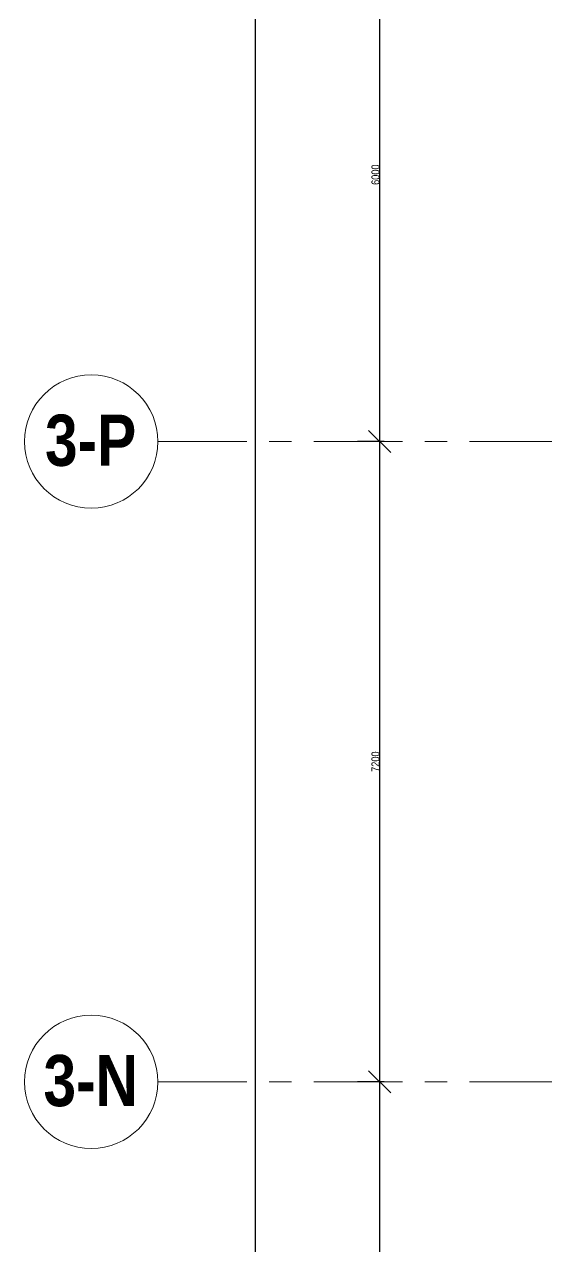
# Model space of a CAD drawing. Header units: millimetres. Extents: x -1834842 to 700335, y -490313101 to 518363.
# Drawn here: x -1249819 to -1243952, y 303318 to 317059 of the extents above; entities that cross this region are included whole.
import ezdxf

# ---------------------------------------------------------------- set-up
doc = ezdxf.new("R2010")
doc.units = ezdxf.units.MM
doc.header["$LTSCALE"] = 0.5
doc.header["$PDMODE"] = 3
doc.linetypes.add('IDA - Grid Line', pattern=[3500, 2000, -500, 500, -500])
doc.layers.get('0').update_dxf_attribs({"color": 8})
doc.layers.get('Defpoints').update_dxf_attribs({"color": 8})
doc.layers.add('0-LOWER ROOF', color=7, linetype='Continuous')
doc.layers.add('A-_ANOT----_D', color=7, linetype='Continuous', lineweight=9)
doc.layers.add('S-_ANOTGRID_E', color=7, linetype='Continuous', lineweight=9)
doc.layers.add('S-_ANOTGRID_E-1', color=9, linetype='IDA - Grid Line', lineweight=9, true_color=0x808080)
doc.styles.add('Arial Narrow_1', font='ARIALN.TTF', dxfattribs={"height": 90})
doc.styles.add('Arial Narrow_B', font='ARIALNB.TTF', dxfattribs={"height": 230})
doc.dimstyles.new('IDA_-_Arial_-_2_5mm_-_Black_-_Diagonal', dxfattribs={"dimscale": 304.8, "dimtxt": 639.644359, "dimasz": 0.82021, "dimexe": 0.82021, "dimexo": 0.410105, "dimgap": 0, "dimtad": 1, "dimdec": 0, "dimzin": 0, "dimdsep": 46, "dimtxsty": 'Arial Narrow_1', "dimblk1": 'OBLIQUE', "dimblk2": 'OBLIQUE', "dimsah": 1, "dimcen": 0.09, "dimdle": 0.82021, "dimadec": 6, "dimazin": 0, "dimtfac": 1, "dimtdec": 4, "dimtix": 1, "dimtmove": 0, "dimatfit": 3, "dimfxl": 1, "dimtvp": 1, "dimtolj": 1, "dimtzin": 0, "dimarcsym": 2})

# ---------------------------------------------------------------- blocks, each defined once
blk = doc.blocks.new('Grid - 3_0mm Dia-3628821-BLK 2 LOWER ROOF PLAN')
at = {"layer": 'S-_ANOTGRID_E', "color": 8}
blk.add_circle((0, 0), 3, dxfattribs=at)
blk = doc.blocks.new('_Oblique')
at = {"color": 0, "linetype": 'ByBlock', "lineweight": -2}
blk.add_line((-0.5, -0.5), (0.5, 0.5), dxfattribs=at)
blk = doc.blocks.new('*D699')
at = {"layer": 'A-_ANOT----_D', "color": 0, "lineweight": -2, "transparency": 16777216}
for p, q in [((-82771, -32502), (-82771, -39002)), ((-82719, -32752), (-83021, -32752)), ((-82719, -38752), (-83021, -38752))]:
    blk.add_line(p, q, dxfattribs=at)
at = {"layer": 'Defpoints', "color": 0, "transparency": 16777216}
for p in [(-82594, -32752), (-82771, -38752), (-82594, -38752)]:
    blk.add_point(p, dxfattribs=at)
at = {"layer": 'A-_ANOT----_D', "color": 0, "lineweight": -2, "transparency": 16777216, "xscale": 249.9999999999999, "yscale": 249.9999999999999, "zscale": 249.9999999999999}
for p, rotation in [((-82771, -32752), 90), ((-82771, -38752), 270)]:
    blk.add_blockref('_Oblique', p, dxfattribs=dict(at, rotation=rotation))
at = {"layer": 'A-_ANOT----_D', "color": 0, "transparency": 16777216, "insert": (-82817, -35752), "char_height": 90, "attachment_point": 5, "rotation": 90, "style": 'Arial Narrow_1'}
blk.add_mtext('\\A1;6000', dxfattribs=at)
blk = doc.blocks.new('*D700')
at = {"layer": 'A-_ANOT----_D', "color": 0, "lineweight": -2, "transparency": 16777216}
for p, q in [((-82771, -38502), (-82771, -46202)), ((-82719, -38752), (-83021, -38752)), ((-82719, -45952), (-83021, -45952))]:
    blk.add_line(p, q, dxfattribs=at)
at = {"layer": 'Defpoints', "color": 0, "transparency": 16777216}
for p in [(-82594, -38752), (-82771, -45952), (-82594, -45952)]:
    blk.add_point(p, dxfattribs=at)
at = {"layer": 'A-_ANOT----_D', "color": 0, "lineweight": -2, "transparency": 16777216, "xscale": 249.9999999999999, "yscale": 249.9999999999999, "zscale": 249.9999999999999}
for p, rotation in [((-82771, -38752), 90), ((-82771, -45952), 270)]:
    blk.add_blockref('_Oblique', p, dxfattribs=dict(at, rotation=rotation))
at = {"layer": 'A-_ANOT----_D', "color": 0, "transparency": 16777216, "insert": (-82817, -42352), "char_height": 90, "attachment_point": 5, "rotation": 90, "style": 'Arial Narrow_1'}
blk.add_mtext('\\A1;7200', dxfattribs=at)
blk = doc.blocks.new('*D701')
at = {"layer": 'A-_ANOT----_D', "color": 0, "lineweight": -2, "transparency": 16777216}
for p, q in [((-82771, -45702), (-82771, -53402)), ((-82719, -45952), (-83021, -45952)), ((-82719, -53152), (-83021, -53152))]:
    blk.add_line(p, q, dxfattribs=at)
at = {"layer": 'Defpoints', "color": 0, "transparency": 16777216}
for p in [(-82594, -45952), (-82771, -53152), (-82594, -53152)]:
    blk.add_point(p, dxfattribs=at)
at = {"layer": 'A-_ANOT----_D', "color": 0, "lineweight": -2, "transparency": 16777216, "xscale": 249.9999999999999, "yscale": 249.9999999999999, "zscale": 249.9999999999999}
for p, rotation in [((-82771, -45952), 90), ((-82771, -53152), 270)]:
    blk.add_blockref('_Oblique', p, dxfattribs=dict(at, rotation=rotation))
at = {"layer": 'A-_ANOT----_D', "color": 0, "transparency": 16777216, "insert": (-82817, -49552), "char_height": 90, "attachment_point": 5, "rotation": 90, "style": 'Arial Narrow_1'}
blk.add_mtext('\\A1;7200', dxfattribs=at)
blk = doc.blocks.new('*D713')
at = {"layer": 'A-_ANOT----_D', "color": 0, "lineweight": -2, "transparency": 16777216}
for p, q in [((-84171, -26502), (-84171, -130202)), ((-84119, -26752), (-84421, -26752)), ((-84119, -129952), (-84421, -129952))]:
    blk.add_line(p, q, dxfattribs=at)
at = {"layer": 'Defpoints', "color": 0, "transparency": 16777216}
for p in [(-83994, -26752), (-84171, -129952), (-83994, -129952)]:
    blk.add_point(p, dxfattribs=at)
at = {"layer": 'A-_ANOT----_D', "color": 0, "lineweight": -2, "transparency": 16777216, "xscale": 249.9999999999999, "yscale": 249.9999999999999, "zscale": 249.9999999999999}
for p, rotation in [((-84171, -26752), 90), ((-84171, -129952), 270)]:
    blk.add_blockref('_Oblique', p, dxfattribs=dict(at, rotation=rotation))
at = {"layer": 'A-_ANOT----_D', "color": 0, "transparency": 16777216, "insert": (-84217, -78352), "char_height": 90, "attachment_point": 5, "rotation": 90, "style": 'Arial Narrow_1'}
blk.add_mtext('\\A1;103200', dxfattribs=at)
blk = doc.blocks.new('BLK2-LOWER ROOF')
at = {"layer": 'S-_ANOTGRID_E-1', "color": 8}
for p, q in [((-85262, -38752.4), (-54403.5, -38752.4)), ((-85262, -45952.4), (-54403.5, -45952.4))]:
    blk.add_line(p, q, dxfattribs=at)
at = {"layer": 'S-_ANOTGRID_E', "color": 8, "xscale": 249.9999999999999, "yscale": 249.9999999999999, "zscale": 249.9999999999999, "rotation": 269.9999999999989}
for p in [(-86012, -38752.4), (-86012, -45952.4)]:
    blk.add_blockref('Grid - 3_0mm Dia-3628821-BLK 2 LOWER ROOF PLAN', p, dxfattribs=at)
at = {"layer": 'S-_ANOTGRID_E', "color": 8, "char_height": 575, "attachment_point": 1, "style": 'Arial Narrow_B'}
for s, insert, width in [('3-P', (-86530.9, -38450), 1222.573), ('3-N', (-86548.4, -45650), 1262.658)]:
    blk.add_mtext(s, dxfattribs=dict(at, insert=insert, width=width))
at = {"layer": 'A-_ANOT----_D', "color": 8}
for base, p1, p2, override, picture, middle in [((-84170.9, -129952.4), (-83994.2, -26752.4), (-83994.2, -129952.4), {"dimpost": '<>', "dimfxl": 103200}, '*D713', (-84216.9, -78352.4)), ((-82770.8, -38752.4), (-82594, -32752.4), (-82594, -38752.4), {"dimpost": '<>', "dimfxl": 6000}, '*D699', (-82816.8, -35752.4)), ((-82770.8, -45952.4), (-82594, -38752.4), (-82594, -45952.4), {"dimpost": '<>', "dimfxl": 7200}, '*D700', (-82816.8, -42352.4)), ((-82770.8, -53152.4), (-82594, -45952.4), (-82594, -53152.4), {"dimpost": '<>', "dimfxl": 7200}, '*D701', (-82816.8, -49552.4))]:
    dim = blk.add_linear_dim(base=base, p1=p1, p2=p2, angle=90, dimstyle='IDA_-_Arial_-_2_5mm_-_Black_-_Diagonal', override=override, dxfattribs=at)
    dim.commit()
    dim.dimension.update_dxf_attribs({"geometry": picture, "text_midpoint": middle})

msp = doc.modelspace()

# ---------------------------------------------------------------- block references
at = {"layer": '0-LOWER ROOF', "color": 6}
msp.add_blockref('BLK2-LOWER ROOF', (-1163057, 351122), dxfattribs=at)

doc.saveas('drawing.dxf')
